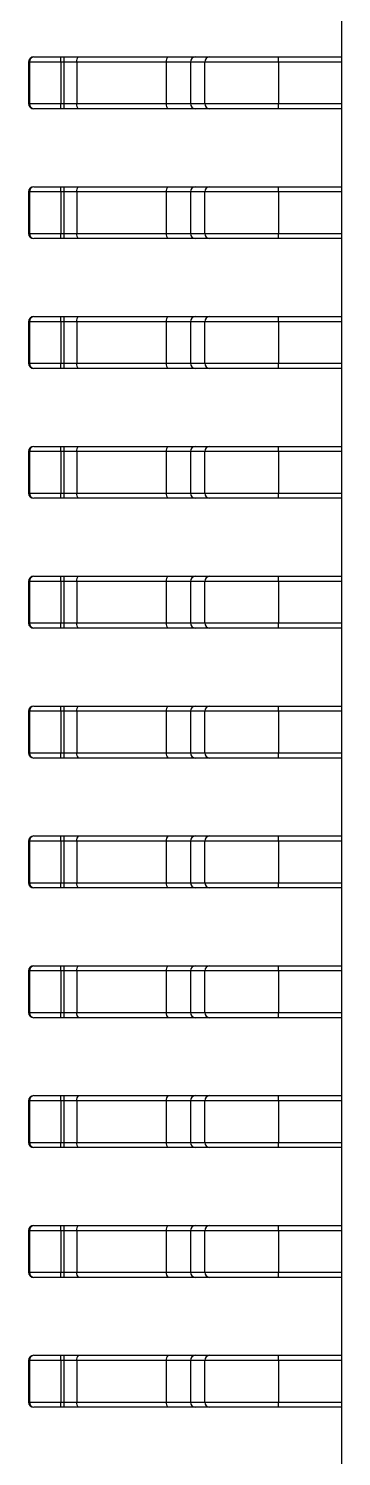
# Model space of a CAD drawing. Header units: millimetres. Extents: x -2889 to 8174, y 2447 to 8478.
# Drawn here: x 2748.648 to 2748.768, y 3452.949 to 3453.499 of the extents above; entities that cross this region are included whole.
import ezdxf

# ---------------------------------------------------------------- set-up
doc = ezdxf.new("R2010")
doc.units = ezdxf.units.MM

msp = doc.modelspace()

# ---------------------------------------------------------------- linework, layer by layer
at = {"color": 7, "linetype": 'Continuous', "lineweight": 25}
for p, q in [((2748.767911607211, 3453.723123414157), (2748.767911607211, 3452.433123414157)), ((2748.64754995031, 3453.486123414157), (2748.64754995031, 3453.470123414157)), ((2748.659994080793, 3453.486123414157), (2748.647943161005, 3453.486123414157)), ((2748.647943161005, 3453.486123414157), (2748.647943161005, 3453.470123414157)), ((2748.64954995031, 3453.488123414157), (2748.659994080793, 3453.488123414157)), ((2748.659994080793, 3453.486123414157), (2748.659994080793, 3453.488123414157)), ((2748.659994080793, 3453.488123414157), (2748.661207195538, 3453.488123414157)), ((2748.659994080793, 3453.486123414157), (2748.659994080793, 3453.470123414157)), ((2748.661207195538, 3453.486123414157), (2748.659994080793, 3453.486123414157)), ((2748.661207195538, 3453.486123414157), (2748.661207195538, 3453.488123414157)), ((2748.661207195538, 3453.488123414157), (2748.666719923116, 3453.488123414157)), ((2748.666071366931, 3453.486123414157), (2748.661207195538, 3453.486123414157)), ((2748.661207195538, 3453.470123414157), (2748.661207195538, 3453.486123414157)), ((2748.700577593026, 3453.486123414157), (2748.666071366931, 3453.486123414157)), ((2748.666071366931, 3453.486123414157), (2748.666071366931, 3453.470123414157)), ((2748.666719923116, 3453.488123414157), (2748.701226149211, 3453.488123414157)), ((2748.700577593026, 3453.470123414157), (2748.700577593026, 3453.486123414157)), ((2748.709886543551, 3453.486123414157), (2748.700577593026, 3453.486123414157)), ((2748.701226149211, 3453.488123414157), (2748.71177629314, 3453.488123414157)), ((2748.709886543551, 3453.486123414157), (2748.709886543551, 3453.470123414157)), ((2748.715385441962, 3453.486123414157), (2748.709886543551, 3453.486123414157)), ((2748.71177629314, 3453.488123414157), (2748.717275191551, 3453.488123414157)), ((2748.743731685799, 3453.486123414157), (2748.715385441962, 3453.486123414157)), ((2748.715385441962, 3453.470123414157), (2748.715385441962, 3453.486123414157)), ((2748.717275191551, 3453.488123414157), (2748.743731685799, 3453.488123414157)), ((2748.743731685799, 3453.486123414157), (2748.743731685799, 3453.488123414157)), ((2748.743731685799, 3453.488123414157), (2748.767911607211, 3453.488123414157)), ((2748.767911607211, 3453.486123414157), (2748.743731685799, 3453.486123414157)), ((2748.743731685799, 3453.486123414157), (2748.743731685799, 3453.470123414157)), ((2748.647943161005, 3453.470123414157), (2748.659994080793, 3453.470123414157)), ((2748.659994080793, 3453.468123414157), (2748.659994080793, 3453.470123414157)), ((2748.659994080793, 3453.470123414157), (2748.661207195538, 3453.470123414157)), ((2748.661207195538, 3453.470123414157), (2748.666071366931, 3453.470123414157)), ((2748.661207195538, 3453.468123414157), (2748.661207195538, 3453.470123414157)), ((2748.666071366931, 3453.470123414157), (2748.700577593026, 3453.470123414157)), ((2748.700577593026, 3453.470123414157), (2748.709886543551, 3453.470123414157)), ((2748.709886543551, 3453.470123414157), (2748.715385441962, 3453.470123414157)), ((2748.715385441962, 3453.470123414157), (2748.743731685799, 3453.470123414157)), ((2748.743731685799, 3453.468123414157), (2748.743731685799, 3453.470123414157)), ((2748.743731685799, 3453.470123414157), (2748.767911607211, 3453.470123414157)), ((2748.659994080793, 3453.468123414157), (2748.64954995031, 3453.468123414157)), ((2748.661207195538, 3453.468123414157), (2748.659994080793, 3453.468123414157)), ((2748.666719923116, 3453.468123414157), (2748.661207195538, 3453.468123414157)), ((2748.701226149211, 3453.468123414157), (2748.666719923116, 3453.468123414157)), ((2748.71177629314, 3453.468123414157), (2748.701226149211, 3453.468123414157)), ((2748.717275191551, 3453.468123414157), (2748.71177629314, 3453.468123414157)), ((2748.743731685799, 3453.468123414157), (2748.717275191551, 3453.468123414157)), ((2748.767911607211, 3453.468123414157), (2748.743731685799, 3453.468123414157)), ((2748.64754995031, 3453.436123414157), (2748.64754995031, 3453.420123414157)), ((2748.659994080793, 3453.436123414157), (2748.647943161005, 3453.436123414157)), ((2748.647943161005, 3453.436123414157), (2748.647943161005, 3453.420123414157)), ((2748.64954995031, 3453.438123414157), (2748.659994080793, 3453.438123414157)), ((2748.659994080793, 3453.436123414157), (2748.659994080793, 3453.438123414157)), ((2748.659994080793, 3453.438123414157), (2748.661207195538, 3453.438123414157)), ((2748.661207195538, 3453.436123414157), (2748.659994080793, 3453.436123414157)), ((2748.659994080793, 3453.436123414157), (2748.659994080793, 3453.420123414157)), ((2748.661207195538, 3453.436123414157), (2748.661207195538, 3453.438123414157)), ((2748.661207195538, 3453.438123414157), (2748.666719923116, 3453.438123414157)), ((2748.666071366931, 3453.436123414157), (2748.661207195538, 3453.436123414157)), ((2748.661207195538, 3453.420123414157), (2748.661207195538, 3453.436123414157)), ((2748.666071366931, 3453.436123414157), (2748.666071366931, 3453.420123414157)), ((2748.700577593026, 3453.436123414157), (2748.666071366931, 3453.436123414157)), ((2748.666719923116, 3453.438123414157), (2748.701226149211, 3453.438123414157)), ((2748.709886543551, 3453.436123414157), (2748.700577593026, 3453.436123414157)), ((2748.700577593026, 3453.420123414157), (2748.700577593026, 3453.436123414157)), ((2748.701226149211, 3453.438123414157), (2748.71177629314, 3453.438123414157)), ((2748.709886543551, 3453.436123414157), (2748.709886543551, 3453.420123414157)), ((2748.715385441962, 3453.436123414157), (2748.709886543551, 3453.436123414157)), ((2748.71177629314, 3453.438123414157), (2748.717275191551, 3453.438123414157)), ((2748.743731685799, 3453.436123414157), (2748.715385441962, 3453.436123414157)), ((2748.715385441962, 3453.420123414157), (2748.715385441962, 3453.436123414157)), ((2748.717275191551, 3453.438123414157), (2748.743731685799, 3453.438123414157)), ((2748.743731685799, 3453.436123414157), (2748.743731685799, 3453.438123414157)), ((2748.743731685799, 3453.438123414157), (2748.767911607211, 3453.438123414157)), ((2748.743731685799, 3453.436123414157), (2748.743731685799, 3453.420123414157)), ((2748.767911607211, 3453.436123414157), (2748.743731685799, 3453.436123414157)), ((2748.647943161005, 3453.420123414157), (2748.659994080793, 3453.420123414157)), ((2748.659994080793, 3453.418123414157), (2748.659994080793, 3453.420123414157)), ((2748.659994080793, 3453.420123414157), (2748.661207195538, 3453.420123414157)), ((2748.661207195538, 3453.418123414157), (2748.661207195538, 3453.420123414157)), ((2748.661207195538, 3453.420123414157), (2748.666071366931, 3453.420123414157)), ((2748.666071366931, 3453.420123414157), (2748.700577593026, 3453.420123414157)), ((2748.700577593026, 3453.420123414157), (2748.709886543551, 3453.420123414157)), ((2748.709886543551, 3453.420123414157), (2748.715385441962, 3453.420123414157)), ((2748.715385441962, 3453.420123414157), (2748.743731685799, 3453.420123414157)), ((2748.743731685799, 3453.418123414157), (2748.743731685799, 3453.420123414157)), ((2748.743731685799, 3453.420123414157), (2748.767911607211, 3453.420123414157)), ((2748.659994080793, 3453.418123414157), (2748.64954995031, 3453.418123414157)), ((2748.661207195538, 3453.418123414157), (2748.659994080793, 3453.418123414157)), ((2748.666719923116, 3453.418123414157), (2748.661207195538, 3453.418123414157)), ((2748.701226149211, 3453.418123414157), (2748.666719923116, 3453.418123414157)), ((2748.71177629314, 3453.418123414157), (2748.701226149211, 3453.418123414157)), ((2748.717275191551, 3453.418123414157), (2748.71177629314, 3453.418123414157)), ((2748.743731685799, 3453.418123414157), (2748.717275191551, 3453.418123414157)), ((2748.767911607211, 3453.418123414157), (2748.743731685799, 3453.418123414157)), ((2748.64754995031, 3453.386123414157), (2748.64754995031, 3453.370123414157)), ((2748.647943161005, 3453.386123414157), (2748.647943161005, 3453.370123414157)), ((2748.659994080793, 3453.386123414157), (2748.647943161005, 3453.386123414157)), ((2748.64954995031, 3453.388123414157), (2748.659994080793, 3453.388123414157)), ((2748.659994080793, 3453.386123414157), (2748.659994080793, 3453.388123414157)), ((2748.659994080793, 3453.388123414157), (2748.661207195538, 3453.388123414157)), ((2748.659994080793, 3453.386123414157), (2748.659994080793, 3453.370123414157)), ((2748.661207195538, 3453.386123414157), (2748.659994080793, 3453.386123414157)), ((2748.661207195538, 3453.386123414157), (2748.661207195538, 3453.388123414157)), ((2748.661207195538, 3453.388123414157), (2748.666719923116, 3453.388123414157)), ((2748.661207195538, 3453.370123414157), (2748.661207195538, 3453.386123414157)), ((2748.666071366931, 3453.386123414157), (2748.661207195538, 3453.386123414157)), ((2748.700577593026, 3453.386123414157), (2748.666071366931, 3453.386123414157)), ((2748.666071366931, 3453.386123414157), (2748.666071366931, 3453.370123414157)), ((2748.666719923116, 3453.388123414157), (2748.701226149211, 3453.388123414157)), ((2748.700577593026, 3453.370123414157), (2748.700577593026, 3453.386123414157)), ((2748.709886543551, 3453.386123414157), (2748.700577593026, 3453.386123414157)), ((2748.701226149211, 3453.388123414157), (2748.71177629314, 3453.388123414157)), ((2748.715385441962, 3453.386123414157), (2748.709886543551, 3453.386123414157)), ((2748.709886543551, 3453.386123414157), (2748.709886543551, 3453.370123414157)), ((2748.71177629314, 3453.388123414157), (2748.717275191551, 3453.388123414157)), ((2748.743731685799, 3453.386123414157), (2748.715385441962, 3453.386123414157)), ((2748.715385441962, 3453.370123414157), (2748.715385441962, 3453.386123414157)), ((2748.717275191551, 3453.388123414157), (2748.743731685799, 3453.388123414157)), ((2748.743731685799, 3453.386123414157), (2748.743731685799, 3453.388123414157)), ((2748.743731685799, 3453.388123414157), (2748.767911607211, 3453.388123414157)), ((2748.743731685799, 3453.386123414157), (2748.743731685799, 3453.370123414157)), ((2748.767911607211, 3453.386123414157), (2748.743731685799, 3453.386123414157)), ((2748.647943161005, 3453.370123414157), (2748.659994080793, 3453.370123414157)), ((2748.659994080793, 3453.368123414157), (2748.659994080793, 3453.370123414157)), ((2748.659994080793, 3453.370123414157), (2748.661207195538, 3453.370123414157)), ((2748.661207195538, 3453.370123414157), (2748.666071366931, 3453.370123414157)), ((2748.661207195538, 3453.368123414157), (2748.661207195538, 3453.370123414157)), ((2748.666071366931, 3453.370123414157), (2748.700577593026, 3453.370123414157)), ((2748.700577593026, 3453.370123414157), (2748.709886543551, 3453.370123414157)), ((2748.709886543551, 3453.370123414157), (2748.715385441962, 3453.370123414157)), ((2748.715385441962, 3453.370123414157), (2748.743731685799, 3453.370123414157)), ((2748.743731685799, 3453.370123414157), (2748.767911607211, 3453.370123414157)), ((2748.743731685799, 3453.368123414157), (2748.743731685799, 3453.370123414157)), ((2748.659994080793, 3453.368123414157), (2748.64954995031, 3453.368123414157)), ((2748.661207195538, 3453.368123414157), (2748.659994080793, 3453.368123414157)), ((2748.666719923116, 3453.368123414157), (2748.661207195538, 3453.368123414157)), ((2748.701226149211, 3453.368123414157), (2748.666719923116, 3453.368123414157)), ((2748.71177629314, 3453.368123414157), (2748.701226149211, 3453.368123414157)), ((2748.717275191551, 3453.368123414157), (2748.71177629314, 3453.368123414157)), ((2748.743731685799, 3453.368123414157), (2748.717275191551, 3453.368123414157)), ((2748.767911607211, 3453.368123414157), (2748.743731685799, 3453.368123414157)), ((2748.64954995031, 3453.338123414157), (2748.659994080793, 3453.338123414157)), ((2748.659994080793, 3453.336123414157), (2748.659994080793, 3453.338123414157)), ((2748.659994080793, 3453.338123414157), (2748.661207195538, 3453.338123414157)), ((2748.661207195538, 3453.336123414157), (2748.661207195538, 3453.338123414157)), ((2748.661207195538, 3453.338123414157), (2748.666719923116, 3453.338123414157)), ((2748.666719923116, 3453.338123414157), (2748.701226149211, 3453.338123414157)), ((2748.701226149211, 3453.338123414157), (2748.71177629314, 3453.338123414157)), ((2748.71177629314, 3453.338123414157), (2748.717275191551, 3453.338123414157)), ((2748.717275191551, 3453.338123414157), (2748.743731685799, 3453.338123414157)), ((2748.743731685799, 3453.336123414157), (2748.743731685799, 3453.338123414157)), ((2748.743731685799, 3453.338123414157), (2748.767911607211, 3453.338123414157)), ((2748.64754995031, 3453.336123414157), (2748.64754995031, 3453.320123414157)), ((2748.659994080793, 3453.336123414157), (2748.647943161005, 3453.336123414157)), ((2748.647943161005, 3453.336123414157), (2748.647943161005, 3453.320123414157)), ((2748.661207195538, 3453.336123414157), (2748.659994080793, 3453.336123414157)), ((2748.659994080793, 3453.336123414157), (2748.659994080793, 3453.320123414157)), ((2748.661207195538, 3453.320123414157), (2748.661207195538, 3453.336123414157)), ((2748.666071366931, 3453.336123414157), (2748.661207195538, 3453.336123414157)), ((2748.666071366931, 3453.336123414157), (2748.666071366931, 3453.320123414157)), ((2748.700577593026, 3453.336123414157), (2748.666071366931, 3453.336123414157)), ((2748.700577593026, 3453.320123414157), (2748.700577593026, 3453.336123414157)), ((2748.709886543551, 3453.336123414157), (2748.700577593026, 3453.336123414157)), ((2748.715385441962, 3453.336123414157), (2748.709886543551, 3453.336123414157)), ((2748.709886543551, 3453.336123414157), (2748.709886543551, 3453.320123414157)), ((2748.715385441962, 3453.320123414157), (2748.715385441962, 3453.336123414157)), ((2748.743731685799, 3453.336123414157), (2748.715385441962, 3453.336123414157)), ((2748.743731685799, 3453.336123414157), (2748.743731685799, 3453.320123414157)), ((2748.767911607211, 3453.336123414157), (2748.743731685799, 3453.336123414157)), ((2748.647943161005, 3453.320123414157), (2748.659994080793, 3453.320123414157)), ((2748.659994080793, 3453.318123414157), (2748.659994080793, 3453.320123414157)), ((2748.659994080793, 3453.320123414157), (2748.661207195538, 3453.320123414157)), ((2748.661207195538, 3453.318123414157), (2748.661207195538, 3453.320123414157)), ((2748.661207195538, 3453.320123414157), (2748.666071366931, 3453.320123414157)), ((2748.666071366931, 3453.320123414157), (2748.700577593026, 3453.320123414157)), ((2748.700577593026, 3453.320123414157), (2748.709886543551, 3453.320123414157)), ((2748.709886543551, 3453.320123414157), (2748.715385441962, 3453.320123414157)), ((2748.715385441962, 3453.320123414157), (2748.743731685799, 3453.320123414157)), ((2748.743731685799, 3453.320123414157), (2748.767911607211, 3453.320123414157)), ((2748.743731685799, 3453.318123414157), (2748.743731685799, 3453.320123414157)), ((2748.659994080793, 3453.318123414157), (2748.64954995031, 3453.318123414157)), ((2748.661207195538, 3453.318123414157), (2748.659994080793, 3453.318123414157)), ((2748.666719923116, 3453.318123414157), (2748.661207195538, 3453.318123414157)), ((2748.701226149211, 3453.318123414157), (2748.666719923116, 3453.318123414157)), ((2748.71177629314, 3453.318123414157), (2748.701226149211, 3453.318123414157)), ((2748.717275191551, 3453.318123414157), (2748.71177629314, 3453.318123414157)), ((2748.743731685799, 3453.318123414157), (2748.717275191551, 3453.318123414157)), ((2748.767911607211, 3453.318123414157), (2748.743731685799, 3453.318123414157)), ((2748.64954995031, 3453.288123414157), (2748.659994080793, 3453.288123414157)), ((2748.659994080793, 3453.286123414157), (2748.659994080793, 3453.288123414157)), ((2748.659994080793, 3453.288123414157), (2748.661207195538, 3453.288123414157)), ((2748.661207195538, 3453.286123414157), (2748.661207195538, 3453.288123414157)), ((2748.661207195538, 3453.288123414157), (2748.666719923116, 3453.288123414157)), ((2748.666719923116, 3453.288123414157), (2748.701226149211, 3453.288123414157)), ((2748.701226149211, 3453.288123414157), (2748.71177629314, 3453.288123414157)), ((2748.71177629314, 3453.288123414157), (2748.717275191551, 3453.288123414157)), ((2748.717275191551, 3453.288123414157), (2748.743731685799, 3453.288123414157)), ((2748.743731685799, 3453.286123414157), (2748.743731685799, 3453.288123414157)), ((2748.743731685799, 3453.288123414157), (2748.767911607211, 3453.288123414157)), ((2748.64754995031, 3453.286123414157), (2748.64754995031, 3453.270123414157)), ((2748.647943161005, 3453.286123414157), (2748.647943161005, 3453.270123414157)), ((2748.659994080793, 3453.286123414157), (2748.647943161005, 3453.286123414157)), ((2748.659994080793, 3453.286123414157), (2748.659994080793, 3453.270123414157)), ((2748.661207195538, 3453.286123414157), (2748.659994080793, 3453.286123414157)), ((2748.666071366931, 3453.286123414157), (2748.661207195538, 3453.286123414157)), ((2748.661207195538, 3453.270123414157), (2748.661207195538, 3453.286123414157)), ((2748.700577593026, 3453.286123414157), (2748.666071366931, 3453.286123414157)), ((2748.666071366931, 3453.286123414157), (2748.666071366931, 3453.270123414157)), ((2748.709886543551, 3453.286123414157), (2748.700577593026, 3453.286123414157)), ((2748.700577593026, 3453.270123414157), (2748.700577593026, 3453.286123414157)), ((2748.715385441962, 3453.286123414157), (2748.709886543551, 3453.286123414157)), ((2748.709886543551, 3453.286123414157), (2748.709886543551, 3453.270123414157)), ((2748.715385441962, 3453.270123414157), (2748.715385441962, 3453.286123414157)), ((2748.743731685799, 3453.286123414157), (2748.715385441962, 3453.286123414157)), ((2748.743731685799, 3453.286123414157), (2748.743731685799, 3453.270123414157)), ((2748.767911607211, 3453.286123414157), (2748.743731685799, 3453.286123414157)), ((2748.647943161005, 3453.270123414157), (2748.659994080793, 3453.270123414157)), ((2748.659994080793, 3453.268123414157), (2748.64954995031, 3453.268123414157)), ((2748.659994080793, 3453.268123414157), (2748.659994080793, 3453.270123414157)), ((2748.659994080793, 3453.270123414157), (2748.661207195538, 3453.270123414157)), ((2748.661207195538, 3453.268123414157), (2748.659994080793, 3453.268123414157)), ((2748.661207195538, 3453.270123414157), (2748.666071366931, 3453.270123414157)), ((2748.661207195538, 3453.268123414157), (2748.661207195538, 3453.270123414157)), ((2748.666719923116, 3453.268123414157), (2748.661207195538, 3453.268123414157)), ((2748.666071366931, 3453.270123414157), (2748.700577593026, 3453.270123414157)), ((2748.701226149211, 3453.268123414157), (2748.666719923116, 3453.268123414157)), ((2748.700577593026, 3453.270123414157), (2748.709886543551, 3453.270123414157)), ((2748.71177629314, 3453.268123414157), (2748.701226149211, 3453.268123414157)), ((2748.709886543551, 3453.270123414157), (2748.715385441962, 3453.270123414157)), ((2748.717275191551, 3453.268123414157), (2748.71177629314, 3453.268123414157)), ((2748.715385441962, 3453.270123414157), (2748.743731685799, 3453.270123414157)), ((2748.743731685799, 3453.268123414157), (2748.717275191551, 3453.268123414157)), ((2748.743731685799, 3453.268123414157), (2748.743731685799, 3453.270123414157)), ((2748.743731685799, 3453.270123414157), (2748.767911607211, 3453.270123414157)), ((2748.767911607211, 3453.268123414157), (2748.743731685799, 3453.268123414157)), ((2748.64954995031, 3453.238123414157), (2748.659994080793, 3453.238123414157)), ((2748.659994080793, 3453.236123414157), (2748.659994080793, 3453.238123414157)), ((2748.659994080793, 3453.238123414157), (2748.661207195538, 3453.238123414157)), ((2748.661207195538, 3453.236123414157), (2748.661207195538, 3453.238123414157)), ((2748.661207195538, 3453.238123414157), (2748.666719923116, 3453.238123414157)), ((2748.666719923116, 3453.238123414157), (2748.701226149211, 3453.238123414157)), ((2748.701226149211, 3453.238123414157), (2748.71177629314, 3453.238123414157)), ((2748.71177629314, 3453.238123414157), (2748.717275191551, 3453.238123414157)), ((2748.717275191551, 3453.238123414157), (2748.743731685799, 3453.238123414157)), ((2748.743731685799, 3453.236123414157), (2748.743731685799, 3453.238123414157)), ((2748.743731685799, 3453.238123414157), (2748.767911607211, 3453.238123414157)), ((2748.64754995031, 3453.236123414157), (2748.64754995031, 3453.220123414157)), ((2748.659994080793, 3453.236123414157), (2748.647943161005, 3453.236123414157)), ((2748.647943161005, 3453.236123414157), (2748.647943161005, 3453.220123414157)), ((2748.659994080793, 3453.236123414157), (2748.659994080793, 3453.220123414157)), ((2748.661207195538, 3453.236123414157), (2748.659994080793, 3453.236123414157)), ((2748.661207195538, 3453.220123414157), (2748.661207195538, 3453.236123414157)), ((2748.666071366931, 3453.236123414157), (2748.661207195538, 3453.236123414157)), ((2748.666071366931, 3453.236123414157), (2748.666071366931, 3453.220123414157)), ((2748.700577593026, 3453.236123414157), (2748.666071366931, 3453.236123414157)), ((2748.709886543551, 3453.236123414157), (2748.700577593026, 3453.236123414157)), ((2748.700577593026, 3453.220123414157), (2748.700577593026, 3453.236123414157)), ((2748.715385441962, 3453.236123414157), (2748.709886543551, 3453.236123414157)), ((2748.709886543551, 3453.236123414157), (2748.709886543551, 3453.220123414157)), ((2748.715385441962, 3453.220123414157), (2748.715385441962, 3453.236123414157)), ((2748.743731685799, 3453.236123414157), (2748.715385441962, 3453.236123414157)), ((2748.743731685799, 3453.236123414157), (2748.743731685799, 3453.220123414157)), ((2748.767911607211, 3453.236123414157), (2748.743731685799, 3453.236123414157)), ((2748.647943161005, 3453.220123414157), (2748.659994080793, 3453.220123414157)), ((2748.659994080793, 3453.218123414157), (2748.64954995031, 3453.218123414157)), ((2748.659994080793, 3453.218123414157), (2748.659994080793, 3453.220123414157)), ((2748.659994080793, 3453.220123414157), (2748.661207195538, 3453.220123414157)), ((2748.661207195538, 3453.218123414157), (2748.659994080793, 3453.218123414157)), ((2748.661207195538, 3453.220123414157), (2748.666071366931, 3453.220123414157)), ((2748.661207195538, 3453.218123414157), (2748.661207195538, 3453.220123414157)), ((2748.666719923116, 3453.218123414157), (2748.661207195538, 3453.218123414157)), ((2748.666071366931, 3453.220123414157), (2748.700577593026, 3453.220123414157)), ((2748.701226149211, 3453.218123414157), (2748.666719923116, 3453.218123414157)), ((2748.700577593026, 3453.220123414157), (2748.709886543551, 3453.220123414157)), ((2748.71177629314, 3453.218123414157), (2748.701226149211, 3453.218123414157)), ((2748.709886543551, 3453.220123414157), (2748.715385441962, 3453.220123414157)), ((2748.717275191551, 3453.218123414157), (2748.71177629314, 3453.218123414157)), ((2748.715385441962, 3453.220123414157), (2748.743731685799, 3453.220123414157)), ((2748.743731685799, 3453.218123414157), (2748.717275191551, 3453.218123414157)), ((2748.743731685799, 3453.218123414157), (2748.743731685799, 3453.220123414157)), ((2748.743731685799, 3453.220123414157), (2748.767911607211, 3453.220123414157)), ((2748.767911607211, 3453.218123414157), (2748.743731685799, 3453.218123414157)), ((2748.64954995031, 3453.188123414157), (2748.659994080793, 3453.188123414157)), ((2748.659994080793, 3453.186123414157), (2748.659994080793, 3453.188123414157)), ((2748.659994080793, 3453.188123414157), (2748.661207195538, 3453.188123414157)), ((2748.661207195538, 3453.186123414157), (2748.661207195538, 3453.188123414157)), ((2748.661207195538, 3453.188123414157), (2748.666719923116, 3453.188123414157)), ((2748.666719923116, 3453.188123414157), (2748.701226149211, 3453.188123414157)), ((2748.701226149211, 3453.188123414157), (2748.71177629314, 3453.188123414157)), ((2748.71177629314, 3453.188123414157), (2748.717275191551, 3453.188123414157)), ((2748.717275191551, 3453.188123414157), (2748.743731685799, 3453.188123414157)), ((2748.743731685799, 3453.186123414157), (2748.743731685799, 3453.188123414157)), ((2748.743731685799, 3453.188123414157), (2748.767911607211, 3453.188123414157)), ((2748.64754995031, 3453.186123414157), (2748.64754995031, 3453.170123414157)), ((2748.659994080793, 3453.186123414157), (2748.647943161005, 3453.186123414157)), ((2748.647943161005, 3453.186123414157), (2748.647943161005, 3453.170123414157)), ((2748.659994080793, 3453.186123414157), (2748.659994080793, 3453.170123414157)), ((2748.661207195538, 3453.186123414157), (2748.659994080793, 3453.186123414157)), ((2748.661207195538, 3453.170123414157), (2748.661207195538, 3453.186123414157)), ((2748.666071366931, 3453.186123414157), (2748.661207195538, 3453.186123414157)), ((2748.700577593026, 3453.186123414157), (2748.666071366931, 3453.186123414157)), ((2748.666071366931, 3453.186123414157), (2748.666071366931, 3453.170123414157)), ((2748.700577593026, 3453.170123414157), (2748.700577593026, 3453.186123414157)), ((2748.709886543551, 3453.186123414157), (2748.700577593026, 3453.186123414157)), ((2748.715385441962, 3453.186123414157), (2748.709886543551, 3453.186123414157)), ((2748.709886543551, 3453.186123414157), (2748.709886543551, 3453.170123414157)), ((2748.715385441962, 3453.170123414157), (2748.715385441962, 3453.186123414157)), ((2748.743731685799, 3453.186123414157), (2748.715385441962, 3453.186123414157)), ((2748.743731685799, 3453.186123414157), (2748.743731685799, 3453.170123414157)), ((2748.767911607211, 3453.186123414157), (2748.743731685799, 3453.186123414157)), ((2748.647943161005, 3453.170123414157), (2748.659994080793, 3453.170123414157)), ((2748.659994080793, 3453.168123414157), (2748.64954995031, 3453.168123414157)), ((2748.659994080793, 3453.168123414157), (2748.659994080793, 3453.170123414157)), ((2748.659994080793, 3453.170123414157), (2748.661207195538, 3453.170123414157)), ((2748.661207195538, 3453.168123414157), (2748.659994080793, 3453.168123414157)), ((2748.661207195538, 3453.168123414157), (2748.661207195538, 3453.170123414157)), ((2748.661207195538, 3453.170123414157), (2748.666071366931, 3453.170123414157)), ((2748.666719923116, 3453.168123414157), (2748.661207195538, 3453.168123414157)), ((2748.666071366931, 3453.170123414157), (2748.700577593026, 3453.170123414157)), ((2748.701226149211, 3453.168123414157), (2748.666719923116, 3453.168123414157)), ((2748.700577593026, 3453.170123414157), (2748.709886543551, 3453.170123414157)), ((2748.71177629314, 3453.168123414157), (2748.701226149211, 3453.168123414157)), ((2748.709886543551, 3453.170123414157), (2748.715385441962, 3453.170123414157)), ((2748.717275191551, 3453.168123414157), (2748.71177629314, 3453.168123414157)), ((2748.715385441962, 3453.170123414157), (2748.743731685799, 3453.170123414157)), ((2748.743731685799, 3453.168123414157), (2748.717275191551, 3453.168123414157)), ((2748.743731685799, 3453.170123414157), (2748.767911607211, 3453.170123414157)), ((2748.743731685799, 3453.168123414157), (2748.743731685799, 3453.170123414157)), ((2748.767911607211, 3453.168123414157), (2748.743731685799, 3453.168123414157)), ((2748.64754995031, 3453.136123414157), (2748.64754995031, 3453.120123414157)), ((2748.647943161005, 3453.136123414157), (2748.647943161005, 3453.120123414157)), ((2748.659994080793, 3453.136123414157), (2748.647943161005, 3453.136123414157)), ((2748.64954995031, 3453.138123414157), (2748.659994080793, 3453.138123414157)), ((2748.659994080793, 3453.136123414157), (2748.659994080793, 3453.138123414157)), ((2748.659994080793, 3453.138123414157), (2748.661207195538, 3453.138123414157)), ((2748.659994080793, 3453.136123414157), (2748.659994080793, 3453.120123414157)), ((2748.661207195538, 3453.136123414157), (2748.659994080793, 3453.136123414157)), ((2748.661207195538, 3453.136123414157), (2748.661207195538, 3453.138123414157)), ((2748.661207195538, 3453.138123414157), (2748.666719923116, 3453.138123414157)), ((2748.661207195538, 3453.120123414157), (2748.661207195538, 3453.136123414157)), ((2748.666071366931, 3453.136123414157), (2748.661207195538, 3453.136123414157)), ((2748.666071366931, 3453.136123414157), (2748.666071366931, 3453.120123414157)), ((2748.700577593026, 3453.136123414157), (2748.666071366931, 3453.136123414157)), ((2748.666719923116, 3453.138123414157), (2748.701226149211, 3453.138123414157)), ((2748.709886543551, 3453.136123414157), (2748.700577593026, 3453.136123414157)), ((2748.700577593026, 3453.120123414157), (2748.700577593026, 3453.136123414157)), ((2748.701226149211, 3453.138123414157), (2748.71177629314, 3453.138123414157)), ((2748.709886543551, 3453.136123414157), (2748.709886543551, 3453.120123414157)), ((2748.715385441962, 3453.136123414157), (2748.709886543551, 3453.136123414157)), ((2748.71177629314, 3453.138123414157), (2748.717275191551, 3453.138123414157)), ((2748.743731685799, 3453.136123414157), (2748.715385441962, 3453.136123414157)), ((2748.715385441962, 3453.120123414157), (2748.715385441962, 3453.136123414157)), ((2748.717275191551, 3453.138123414157), (2748.743731685799, 3453.138123414157)), ((2748.743731685799, 3453.136123414157), (2748.743731685799, 3453.138123414157)), ((2748.743731685799, 3453.138123414157), (2748.767911607211, 3453.138123414157)), ((2748.767911607211, 3453.136123414157), (2748.743731685799, 3453.136123414157)), ((2748.743731685799, 3453.136123414157), (2748.743731685799, 3453.120123414157)), ((2748.647943161005, 3453.120123414157), (2748.659994080793, 3453.120123414157)), ((2748.659994080793, 3453.118123414157), (2748.64954995031, 3453.118123414157)), ((2748.659994080793, 3453.118123414157), (2748.659994080793, 3453.120123414157)), ((2748.659994080793, 3453.120123414157), (2748.661207195538, 3453.120123414157)), ((2748.661207195538, 3453.118123414157), (2748.659994080793, 3453.118123414157)), ((2748.661207195538, 3453.120123414157), (2748.666071366931, 3453.120123414157)), ((2748.661207195538, 3453.118123414157), (2748.661207195538, 3453.120123414157)), ((2748.666719923116, 3453.118123414157), (2748.661207195538, 3453.118123414157)), ((2748.666071366931, 3453.120123414157), (2748.700577593026, 3453.120123414157)), ((2748.701226149211, 3453.118123414157), (2748.666719923116, 3453.118123414157)), ((2748.700577593026, 3453.120123414157), (2748.709886543551, 3453.120123414157)), ((2748.71177629314, 3453.118123414157), (2748.701226149211, 3453.118123414157)), ((2748.709886543551, 3453.120123414157), (2748.715385441962, 3453.120123414157)), ((2748.717275191551, 3453.118123414157), (2748.71177629314, 3453.118123414157)), ((2748.715385441962, 3453.120123414157), (2748.743731685799, 3453.120123414157)), ((2748.743731685799, 3453.118123414157), (2748.717275191551, 3453.118123414157)), ((2748.743731685799, 3453.118123414157), (2748.743731685799, 3453.120123414157)), ((2748.743731685799, 3453.120123414157), (2748.767911607211, 3453.120123414157)), ((2748.767911607211, 3453.118123414157), (2748.743731685799, 3453.118123414157)), ((2748.64754995031, 3453.086123414157), (2748.64754995031, 3453.070123414157)), ((2748.647943161005, 3453.086123414157), (2748.647943161005, 3453.070123414157)), ((2748.659994080793, 3453.086123414157), (2748.647943161005, 3453.086123414157)), ((2748.64954995031, 3453.088123414157), (2748.659994080793, 3453.088123414157)), ((2748.659994080793, 3453.086123414157), (2748.659994080793, 3453.088123414157)), ((2748.659994080793, 3453.088123414157), (2748.661207195538, 3453.088123414157)), ((2748.659994080793, 3453.086123414157), (2748.659994080793, 3453.070123414157)), ((2748.661207195538, 3453.086123414157), (2748.659994080793, 3453.086123414157)), ((2748.661207195538, 3453.086123414157), (2748.661207195538, 3453.088123414157)), ((2748.661207195538, 3453.088123414157), (2748.666719923116, 3453.088123414157)), ((2748.661207195538, 3453.070123414157), (2748.661207195538, 3453.086123414157)), ((2748.666071366931, 3453.086123414157), (2748.661207195538, 3453.086123414157)), ((2748.666071366931, 3453.086123414157), (2748.666071366931, 3453.070123414157)), ((2748.700577593026, 3453.086123414157), (2748.666071366931, 3453.086123414157)), ((2748.666719923116, 3453.088123414157), (2748.701226149211, 3453.088123414157)), ((2748.709886543551, 3453.086123414157), (2748.700577593026, 3453.086123414157)), ((2748.700577593026, 3453.070123414157), (2748.700577593026, 3453.086123414157)), ((2748.701226149211, 3453.088123414157), (2748.71177629314, 3453.088123414157)), ((2748.709886543551, 3453.086123414157), (2748.709886543551, 3453.070123414157)), ((2748.715385441962, 3453.086123414157), (2748.709886543551, 3453.086123414157)), ((2748.71177629314, 3453.088123414157), (2748.717275191551, 3453.088123414157)), ((2748.743731685799, 3453.086123414157), (2748.715385441962, 3453.086123414157)), ((2748.715385441962, 3453.070123414157), (2748.715385441962, 3453.086123414157)), ((2748.717275191551, 3453.088123414157), (2748.743731685799, 3453.088123414157)), ((2748.743731685799, 3453.086123414157), (2748.743731685799, 3453.088123414157)), ((2748.743731685799, 3453.088123414157), (2748.767911607211, 3453.088123414157)), ((2748.767911607211, 3453.086123414157), (2748.743731685799, 3453.086123414157)), ((2748.743731685799, 3453.086123414157), (2748.743731685799, 3453.070123414157)), ((2748.647943161005, 3453.070123414157), (2748.659994080793, 3453.070123414157)), ((2748.659994080793, 3453.068123414157), (2748.64954995031, 3453.068123414157)), ((2748.659994080793, 3453.070123414157), (2748.661207195538, 3453.070123414157)), ((2748.659994080793, 3453.068123414157), (2748.659994080793, 3453.070123414157)), ((2748.661207195538, 3453.068123414157), (2748.659994080793, 3453.068123414157)), ((2748.661207195538, 3453.070123414157), (2748.666071366931, 3453.070123414157)), ((2748.661207195538, 3453.068123414157), (2748.661207195538, 3453.070123414157)), ((2748.666719923116, 3453.068123414157), (2748.661207195538, 3453.068123414157)), ((2748.666071366931, 3453.070123414157), (2748.700577593026, 3453.070123414157)), ((2748.701226149211, 3453.068123414157), (2748.666719923116, 3453.068123414157)), ((2748.700577593026, 3453.070123414157), (2748.709886543551, 3453.070123414157)), ((2748.71177629314, 3453.068123414157), (2748.701226149211, 3453.068123414157)), ((2748.709886543551, 3453.070123414157), (2748.715385441962, 3453.070123414157)), ((2748.717275191551, 3453.068123414157), (2748.71177629314, 3453.068123414157)), ((2748.715385441962, 3453.070123414157), (2748.743731685799, 3453.070123414157)), ((2748.743731685799, 3453.068123414157), (2748.717275191551, 3453.068123414157)), ((2748.743731685799, 3453.068123414157), (2748.743731685799, 3453.070123414157)), ((2748.743731685799, 3453.070123414157), (2748.767911607211, 3453.070123414157)), ((2748.767911607211, 3453.068123414157), (2748.743731685799, 3453.068123414157)), ((2748.64754995031, 3453.036123414157), (2748.64754995031, 3453.020123414157)), ((2748.647943161005, 3453.036123414157), (2748.647943161005, 3453.020123414157)), ((2748.659994080793, 3453.036123414157), (2748.647943161005, 3453.036123414157)), ((2748.64954995031, 3453.038123414157), (2748.659994080793, 3453.038123414157)), ((2748.659994080793, 3453.036123414157), (2748.659994080793, 3453.038123414157)), ((2748.659994080793, 3453.038123414157), (2748.661207195538, 3453.038123414157)), ((2748.661207195538, 3453.036123414157), (2748.659994080793, 3453.036123414157)), ((2748.659994080793, 3453.036123414157), (2748.659994080793, 3453.020123414157)), ((2748.661207195538, 3453.036123414157), (2748.661207195538, 3453.038123414157)), ((2748.661207195538, 3453.038123414157), (2748.666719923116, 3453.038123414157)), ((2748.661207195538, 3453.020123414157), (2748.661207195538, 3453.036123414157)), ((2748.666071366931, 3453.036123414157), (2748.661207195538, 3453.036123414157)), ((2748.666071366931, 3453.036123414157), (2748.666071366931, 3453.020123414157)), ((2748.700577593026, 3453.036123414157), (2748.666071366931, 3453.036123414157)), ((2748.666719923116, 3453.038123414157), (2748.701226149211, 3453.038123414157)), ((2748.700577593026, 3453.020123414157), (2748.700577593026, 3453.036123414157)), ((2748.709886543551, 3453.036123414157), (2748.700577593026, 3453.036123414157)), ((2748.701226149211, 3453.038123414157), (2748.71177629314, 3453.038123414157)), ((2748.709886543551, 3453.036123414157), (2748.709886543551, 3453.020123414157)), ((2748.715385441962, 3453.036123414157), (2748.709886543551, 3453.036123414157)), ((2748.71177629314, 3453.038123414157), (2748.717275191551, 3453.038123414157)), ((2748.743731685799, 3453.036123414157), (2748.715385441962, 3453.036123414157)), ((2748.715385441962, 3453.020123414157), (2748.715385441962, 3453.036123414157)), ((2748.717275191551, 3453.038123414157), (2748.743731685799, 3453.038123414157)), ((2748.743731685799, 3453.036123414157), (2748.743731685799, 3453.038123414157)), ((2748.743731685799, 3453.038123414157), (2748.767911607211, 3453.038123414157)), ((2748.743731685799, 3453.036123414157), (2748.743731685799, 3453.020123414157)), ((2748.767911607211, 3453.036123414157), (2748.743731685799, 3453.036123414157)), ((2748.647943161005, 3453.020123414157), (2748.659994080793, 3453.020123414157)), ((2748.659994080793, 3453.018123414157), (2748.64954995031, 3453.018123414157)), ((2748.659994080793, 3453.020123414157), (2748.661207195538, 3453.020123414157)), ((2748.659994080793, 3453.018123414157), (2748.659994080793, 3453.020123414157)), ((2748.661207195538, 3453.018123414157), (2748.659994080793, 3453.018123414157)), ((2748.661207195538, 3453.020123414157), (2748.666071366931, 3453.020123414157)), ((2748.661207195538, 3453.018123414157), (2748.661207195538, 3453.020123414157)), ((2748.666719923116, 3453.018123414157), (2748.661207195538, 3453.018123414157)), ((2748.666071366931, 3453.020123414157), (2748.700577593026, 3453.020123414157)), ((2748.701226149211, 3453.018123414157), (2748.666719923116, 3453.018123414157)), ((2748.700577593026, 3453.020123414157), (2748.709886543551, 3453.020123414157)), ((2748.71177629314, 3453.018123414157), (2748.701226149211, 3453.018123414157)), ((2748.709886543551, 3453.020123414157), (2748.715385441962, 3453.020123414157)), ((2748.717275191551, 3453.018123414157), (2748.71177629314, 3453.018123414157)), ((2748.715385441962, 3453.020123414157), (2748.743731685799, 3453.020123414157)), ((2748.743731685799, 3453.018123414157), (2748.717275191551, 3453.018123414157)), ((2748.743731685799, 3453.018123414157), (2748.743731685799, 3453.020123414157)), ((2748.743731685799, 3453.020123414157), (2748.767911607211, 3453.020123414157)), ((2748.767911607211, 3453.018123414157), (2748.743731685799, 3453.018123414157)), ((2748.64754995031, 3452.986123414157), (2748.64754995031, 3452.970123414157)), ((2748.647943161005, 3452.986123414157), (2748.647943161005, 3452.970123414157)), ((2748.659994080793, 3452.986123414157), (2748.647943161005, 3452.986123414157)), ((2748.64954995031, 3452.988123414157), (2748.659994080793, 3452.988123414157)), ((2748.659994080793, 3452.986123414157), (2748.659994080793, 3452.988123414157)), ((2748.659994080793, 3452.988123414157), (2748.661207195538, 3452.988123414157)), ((2748.661207195538, 3452.986123414157), (2748.659994080793, 3452.986123414157)), ((2748.659994080793, 3452.986123414157), (2748.659994080793, 3452.970123414157)), ((2748.661207195538, 3452.986123414157), (2748.661207195538, 3452.988123414157)), ((2748.661207195538, 3452.988123414157), (2748.666719923116, 3452.988123414157)), ((2748.666071366931, 3452.986123414157), (2748.661207195538, 3452.986123414157)), ((2748.661207195538, 3452.970123414157), (2748.661207195538, 3452.986123414157)), ((2748.700577593026, 3452.986123414157), (2748.666071366931, 3452.986123414157)), ((2748.666071366931, 3452.986123414157), (2748.666071366931, 3452.970123414157)), ((2748.666719923116, 3452.988123414157), (2748.701226149211, 3452.988123414157)), ((2748.700577593026, 3452.970123414157), (2748.700577593026, 3452.986123414157)), ((2748.709886543551, 3452.986123414157), (2748.700577593026, 3452.986123414157)), ((2748.701226149211, 3452.988123414157), (2748.71177629314, 3452.988123414157)), ((2748.709886543551, 3452.986123414157), (2748.709886543551, 3452.970123414157)), ((2748.715385441962, 3452.986123414157), (2748.709886543551, 3452.986123414157)), ((2748.71177629314, 3452.988123414157), (2748.717275191551, 3452.988123414157)), ((2748.715385441962, 3452.970123414157), (2748.715385441962, 3452.986123414157)), ((2748.743731685799, 3452.986123414157), (2748.715385441962, 3452.986123414157)), ((2748.717275191551, 3452.988123414157), (2748.743731685799, 3452.988123414157)), ((2748.743731685799, 3452.986123414157), (2748.743731685799, 3452.988123414157)), ((2748.743731685799, 3452.988123414157), (2748.767911607211, 3452.988123414157)), ((2748.743731685799, 3452.986123414157), (2748.743731685799, 3452.970123414157)), ((2748.767911607211, 3452.986123414157), (2748.743731685799, 3452.986123414157)), ((2748.647943161005, 3452.970123414157), (2748.659994080793, 3452.970123414157)), ((2748.659994080793, 3452.968123414157), (2748.64954995031, 3452.968123414157)), ((2748.659994080793, 3452.970123414157), (2748.661207195538, 3452.970123414157)), ((2748.659994080793, 3452.968123414157), (2748.659994080793, 3452.970123414157)), ((2748.661207195538, 3452.968123414157), (2748.659994080793, 3452.968123414157)), ((2748.661207195538, 3452.970123414157), (2748.666071366931, 3452.970123414157)), ((2748.661207195538, 3452.968123414157), (2748.661207195538, 3452.970123414157)), ((2748.666719923116, 3452.968123414157), (2748.661207195538, 3452.968123414157)), ((2748.666071366931, 3452.970123414157), (2748.700577593026, 3452.970123414157)), ((2748.701226149211, 3452.968123414157), (2748.666719923116, 3452.968123414157)), ((2748.700577593026, 3452.970123414157), (2748.709886543551, 3452.970123414157)), ((2748.71177629314, 3452.968123414157), (2748.701226149211, 3452.968123414157)), ((2748.709886543551, 3452.970123414157), (2748.715385441962, 3452.970123414157)), ((2748.717275191551, 3452.968123414157), (2748.71177629314, 3452.968123414157)), ((2748.715385441962, 3452.970123414157), (2748.743731685799, 3452.970123414157)), ((2748.743731685799, 3452.968123414157), (2748.717275191551, 3452.968123414157)), ((2748.743731685799, 3452.968123414157), (2748.743731685799, 3452.970123414157)), ((2748.743731685799, 3452.970123414157), (2748.767911607211, 3452.970123414157)), ((2748.767911607211, 3452.968123414157), (2748.743731685799, 3452.968123414157))]:
    msp.add_line(p, q, dxfattribs=at)
at = {"color": 8, "linetype": 'Continuous', "lineweight": 25}
for p, q in [((2748.64754995031, 3453.486123414157), (2748.647943161005, 3453.486123414157)), ((2748.64754995031, 3453.470123414157), (2748.647943161005, 3453.470123414157)), ((2748.64754995031, 3453.436123414157), (2748.647943161005, 3453.436123414157)), ((2748.64754995031, 3453.420123414157), (2748.647943161005, 3453.420123414157)), ((2748.64754995031, 3453.386123414157), (2748.647943161005, 3453.386123414157)), ((2748.64754995031, 3453.370123414157), (2748.647943161005, 3453.370123414157)), ((2748.64754995031, 3453.336123414157), (2748.647943161005, 3453.336123414157)), ((2748.64754995031, 3453.320123414157), (2748.647943161005, 3453.320123414157)), ((2748.64754995031, 3453.286123414157), (2748.647943161005, 3453.286123414157)), ((2748.64754995031, 3453.270123414157), (2748.647943161005, 3453.270123414157)), ((2748.64754995031, 3453.236123414157), (2748.647943161005, 3453.236123414157)), ((2748.64754995031, 3453.220123414157), (2748.647943161005, 3453.220123414157)), ((2748.64754995031, 3453.186123414157), (2748.647943161005, 3453.186123414157)), ((2748.64754995031, 3453.170123414157), (2748.647943161005, 3453.170123414157)), ((2748.64754995031, 3453.136123414157), (2748.647943161005, 3453.136123414157)), ((2748.64754995031, 3453.120123414157), (2748.647943161005, 3453.120123414157)), ((2748.64754995031, 3453.086123414157), (2748.647943161005, 3453.086123414157)), ((2748.64754995031, 3453.070123414157), (2748.647943161005, 3453.070123414157)), ((2748.64754995031, 3453.036123414157), (2748.647943161005, 3453.036123414157)), ((2748.64754995031, 3453.020123414157), (2748.647943161005, 3453.020123414157)), ((2748.64754995031, 3452.986123414157), (2748.647943161005, 3452.986123414157)), ((2748.64754995031, 3452.970123414157), (2748.647943161005, 3452.970123414157))]:
    msp.add_line(p, q, dxfattribs=at)
at = {"color": 7, "linetype": 'Continuous', "lineweight": 25}
for centre, radius, start, end in [((2748.64954995031, 3453.486123414157), 0.001999999999995339, 90, 180), ((2748.649770612118, 3453.486300692673), 0.001836029749495202, 96.902734685406, 185.5408470486501), ((2748.668099670528, 3453.486570836016), 0.002077065671408264, 131.6268996158115, 192.4396144940456), ((2748.702605896623, 3453.486570836016), 0.002077065671331123, 131.6268996145749, 192.4396144953022), ((2748.711833026383, 3453.486177019968), 0.001947220839709069, 91.66957716331582, 181.5775174373202), ((2748.717331924794, 3453.486177019968), 0.001947220839709069, 91.66957716373281, 181.5775174373202), ((2748.64954995031, 3453.470123414157), 0.001999999999995339, 180, 270), ((2748.649770612118, 3453.469946135641), 0.001836029749508439, 174.4591529517686, 263.0972653146465), ((2748.668099670528, 3453.469675992298), 0.002077065671432957, 167.5603855065121, 228.3731003838747), ((2748.702605896623, 3453.469675992298), 0.002077065671342658, 167.5603855051546, 228.3731003854018), ((2748.711833026383, 3453.470069808345), 0.001947220839722883, 178.4224825631229, 268.3304228362672), ((2748.717331924794, 3453.470069808345), 0.001947220839722883, 178.4224825631229, 268.3304228358501), ((2748.64954995031, 3453.436123414157), 0.001999999999995339, 90, 180), ((2748.649770612118, 3453.436300692673), 0.001836029749495202, 96.902734685406, 185.5408470486501), ((2748.668099670528, 3453.436570836016), 0.002077065671420542, 131.6268996158532, 192.4396144935652), ((2748.702605896623, 3453.436570836016), 0.00207706567134384, 131.6268996140421, 192.4396144945483), ((2748.711833026383, 3453.436177019968), 0.001947220839722883, 91.66957716373281, 181.5775174368771), ((2748.717331924794, 3453.436177019968), 0.001947220839709069, 91.66957716373281, 181.5775174373202), ((2748.64954995031, 3453.420123414157), 0.001999999999995339, 180, 270), ((2748.649770612118, 3453.419946135641), 0.001836029749495202, 174.4591529513499, 263.097265314594), ((2748.668099670528, 3453.419675992297), 0.002077065671411102, 167.5603855063543, 228.3731003844443), ((2748.702605896623, 3453.419675992297), 0.002077065671333217, 167.5603855050772, 228.3731003856809), ((2748.711833026383, 3453.420069808345), 0.001947220839722883, 178.4224825631229, 268.3304228362672), ((2748.717331924794, 3453.420069808345), 0.001947220839723275, 178.4224825627058, 268.3304228358501), ((2748.64954995031, 3453.386123414157), 0.00200000000000955, 90, 180), ((2748.649770612118, 3453.386300692673), 0.001836029749492623, 96.90273468498589, 185.5408470491479), ((2748.668099670528, 3453.386570836016), 0.002077065671401662, 131.6268996152603, 192.4396144941248), ((2748.702605896623, 3453.386570836016), 0.002077065671334184, 131.6268996145749, 192.4396144956989), ((2748.711833026383, 3453.386177019968), 0.001947220839723666, 91.66957716373281, 181.5775174377113), ((2748.717331924794, 3453.386177019968), 0.001947220839704356, 91.66957716331582, 181.5775174377373), ((2748.64954995031, 3453.370123414157), 0.001999999999995339, 180, 270), ((2748.649770612118, 3453.36994613564), 0.001836029749476808, 174.4591529507996, 263.097265315408), ((2748.668099670528, 3453.369675992297), 0.002077065671411102, 167.5603855063543, 228.3731003844443), ((2748.702605896623, 3453.369675992297), 0.002077065671331123, 167.5603855046978, 228.373100385425), ((2748.711833026383, 3453.370069808345), 0.00194722083970946, 178.4224825622627, 268.3304228366582), ((2748.717331924794, 3453.370069808345), 0.001947220839695255, 178.4224825622627, 268.3304228366582), ((2748.64954995031, 3453.336123414157), 0.001999999999995339, 90, 180), ((2748.649770612118, 3453.336300692673), 0.001836029749510147, 96.90273468579947, 185.5408470477343), ((2748.668099670528, 3453.336570836016), 0.002077065671450044, 131.626899616167, 192.439614492628), ((2748.702605896623, 3453.336570836016), 0.00207706567137216, 131.6268996149466, 192.4396144939114), ((2748.711833026383, 3453.336177019968), 0.001947220839722492, 91.66957716373281, 181.5775174364602), ((2748.717331924794, 3453.336177019968), 0.001947220839722492, 91.66957716414989, 181.5775174364602), ((2748.64954995031, 3453.320123414157), 0.00200000000000955, 180, 270), ((2748.649770612118, 3453.319946135641), 0.001836029749525963, 174.4591529518729, 263.0972653138067), ((2748.668099670528, 3453.319675992298), 0.002077065671474589, 167.5603855067856, 228.3731003832472), ((2748.702605896623, 3453.319675992298), 0.002077065671397448, 167.5603855055008, 228.3731003844838), ((2748.711833026383, 3453.320069808346), 0.001947220839751294, 178.4224825631489, 268.3304228354591), ((2748.717331924794, 3453.320069808346), 0.001947220839737089, 178.4224825631229, 268.3304228354591), ((2748.64954995031, 3453.286123414157), 0.001999999999995339, 90, 180), ((2748.649770612118, 3453.286300692673), 0.001836029749469657, 96.90273468469704, 185.5408470496191), ((2748.668099670528, 3453.286570836016), 0.002077065671380509, 131.6268996154978, 192.4396144942021), ((2748.702605896623, 3453.286570836016), 0.002077065671303715, 131.6268996140053, 192.4396144950856), ((2748.711833026383, 3453.286177019968), 0.001947220839694863, 91.66957716292478, 181.5775174373202), ((2748.717331924794, 3453.286177019968), 0.001947220839694863, 91.66957716334186, 181.5775174373202), ((2748.64954995031, 3453.270123414157), 0.001999999999995339, 180, 270), ((2748.649770612118, 3453.269946135641), 0.001836029749469657, 174.4591529503809, 263.097265315303), ((2748.668099670528, 3453.269675992297), 0.002077065671380509, 167.5603855057979, 228.3731003845022), ((2748.702605896623, 3453.269675992297), 0.002077065671303715, 167.5603855049144, 228.3731003859947), ((2748.711833026383, 3453.270069808345), 0.001947220839695255, 178.4224825622627, 268.3304228370752), ((2748.717331924794, 3453.270069808345), 0.001947220839695255, 178.4224825622627, 268.3304228366582), ((2748.64954995031, 3453.236123414157), 0.001999999999995339, 90, 180), ((2748.649770612118, 3453.236300692673), 0.001836029749495202, 96.902734685406, 185.5408470486501), ((2748.668099670528, 3453.236570836016), 0.002077065671408264, 131.6268996158115, 192.4396144940456), ((2748.702605896623, 3453.236570836016), 0.002077065671331123, 131.6268996145749, 192.4396144953022), ((2748.711833026383, 3453.236177019968), 0.001947220839709069, 91.66957716331582, 181.5775174373202), ((2748.717331924794, 3453.236177019968), 0.001947220839709069, 91.66957716373281, 181.5775174373202), ((2748.64954995031, 3453.220123414157), 0.001999999999995339, 180, 270), ((2748.649770612118, 3453.219946135641), 0.001836029749508439, 174.4591529517686, 263.0972653146465), ((2748.668099670528, 3453.219675992298), 0.002077065671432957, 167.5603855065121, 228.3731003838747), ((2748.702605896623, 3453.219675992298), 0.002077065671342658, 167.5603855051546, 228.3731003854018), ((2748.711833026383, 3453.220069808345), 0.001947220839722883, 178.4224825631229, 268.3304228362672), ((2748.717331924794, 3453.220069808345), 0.001947220839722883, 178.4224825631229, 268.3304228358501), ((2748.64954995031, 3453.186123414157), 0.001999999999995339, 90, 180), ((2748.649770612118, 3453.186300692673), 0.001836029749495202, 96.902734685406, 185.5408470486501), ((2748.668099670528, 3453.186570836016), 0.002077065671420542, 131.6268996158532, 192.4396144935652), ((2748.702605896623, 3453.186570836016), 0.00207706567134384, 131.6268996140421, 192.4396144945483), ((2748.711833026383, 3453.186177019968), 0.001947220839722883, 91.66957716373281, 181.5775174368771), ((2748.717331924794, 3453.186177019968), 0.001947220839709069, 91.66957716373281, 181.5775174373202), ((2748.64954995031, 3453.170123414157), 0.001999999999995339, 180, 270), ((2748.649770612118, 3453.169946135641), 0.001836029749495202, 174.4591529513499, 263.097265314594), ((2748.668099670528, 3453.169675992297), 0.002077065671411102, 167.5603855063543, 228.3731003844443), ((2748.702605896623, 3453.169675992297), 0.002077065671333217, 167.5603855050772, 228.3731003856809), ((2748.711833026383, 3453.170069808345), 0.001947220839722883, 178.4224825631229, 268.3304228362672), ((2748.717331924794, 3453.170069808345), 0.001947220839723275, 178.4224825627058, 268.3304228358501), ((2748.64954995031, 3453.136123414157), 0.00200000000000955, 90, 180), ((2748.649770612118, 3453.136300692673), 0.001836029749492623, 96.90273468498589, 185.5408470491479), ((2748.668099670528, 3453.136570836016), 0.002077065671401662, 131.6268996152603, 192.4396144941248), ((2748.702605896623, 3453.136570836016), 0.002077065671334184, 131.6268996145749, 192.4396144956989), ((2748.711833026383, 3453.136177019968), 0.001947220839723666, 91.66957716373281, 181.5775174377113), ((2748.717331924794, 3453.136177019968), 0.001947220839704356, 91.66957716331582, 181.5775174377373), ((2748.64954995031, 3453.120123414157), 0.001999999999995339, 180, 270), ((2748.649770612118, 3453.11994613564), 0.001836029749476808, 174.4591529507996, 263.097265315408), ((2748.668099670528, 3453.119675992297), 0.002077065671411102, 167.5603855063543, 228.3731003844443), ((2748.702605896623, 3453.119675992297), 0.002077065671331123, 167.5603855046978, 228.373100385425), ((2748.711833026383, 3453.120069808345), 0.001947220839709069, 178.4224825626797, 268.3304228366842), ((2748.717331924794, 3453.120069808345), 0.001947220839704356, 178.4224825626797, 268.3304228366842), ((2748.64954995031, 3453.086123414157), 0.001999999999995339, 90, 180), ((2748.649770612118, 3453.086300692673), 0.001836029749510147, 96.90273468579947, 185.5408470477343), ((2748.668099670528, 3453.086570836016), 0.002077065671450044, 131.626899616167, 192.439614492628), ((2748.702605896623, 3453.086570836016), 0.00207706567137216, 131.6268996149466, 192.4396144939114), ((2748.711833026383, 3453.086177019968), 0.001947220839722492, 91.66957716373281, 181.5775174364602), ((2748.717331924794, 3453.086177019968), 0.001947220839722492, 91.66957716414989, 181.5775174364602), ((2748.64954995031, 3453.070123414157), 0.00200000000000955, 180, 270), ((2748.649770612118, 3453.069946135641), 0.001836029749525963, 174.4591529518729, 263.0972653138067), ((2748.668099670528, 3453.069675992298), 0.002077065671474589, 167.5603855067856, 228.3731003832472), ((2748.702605896623, 3453.069675992298), 0.002077065671397448, 167.5603855055008, 228.3731003844838), ((2748.711833026383, 3453.070069808346), 0.001947220839751294, 178.4224825631489, 268.3304228354591), ((2748.717331924794, 3453.070069808346), 0.001947220839737089, 178.4224825631229, 268.3304228354591), ((2748.64954995031, 3453.036123414157), 0.001999999999995339, 90, 180), ((2748.649770612118, 3453.036300692673), 0.001836029749469657, 96.90273468469704, 185.5408470496191), ((2748.668099670528, 3453.036570836016), 0.002077065671380509, 131.6268996154978, 192.4396144942021), ((2748.702605896623, 3453.036570836016), 0.002077065671303715, 131.6268996140053, 192.4396144950856), ((2748.711833026383, 3453.036177019968), 0.001947220839694863, 91.66957716292478, 181.5775174373202), ((2748.717331924794, 3453.036177019968), 0.001947220839694863, 91.66957716334186, 181.5775174373202), ((2748.64954995031, 3453.020123414157), 0.001999999999995339, 180, 270), ((2748.649770612118, 3453.019946135641), 0.001836029749469657, 174.4591529503809, 263.097265315303), ((2748.668099670528, 3453.019675992297), 0.002077065671380509, 167.5603855057979, 228.3731003845022), ((2748.702605896623, 3453.019675992297), 0.002077065671303368, 167.5603855045145, 228.3731003857572), ((2748.711833026383, 3453.020069808345), 0.001947220839695255, 178.4224825622627, 268.3304228370752), ((2748.717331924794, 3453.020069808345), 0.001947220839695255, 178.4224825622627, 268.3304228366582), ((2748.64954995031, 3452.986123414157), 0.001999999999995339, 90, 180), ((2748.649770612118, 3452.986300692673), 0.001836029749495202, 96.902734685406, 185.5408470486501), ((2748.668099670528, 3452.986570836016), 0.002077065671408264, 131.6268996158115, 192.4396144940456), ((2748.702605896623, 3452.986570836016), 0.002077065671331123, 131.6268996145749, 192.4396144953022), ((2748.711833026383, 3452.986177019968), 0.001947220839709069, 91.66957716331582, 181.5775174373202), ((2748.717331924794, 3452.986177019968), 0.001947220839709069, 91.66957716373281, 181.5775174373202), ((2748.64954995031, 3452.970123414157), 0.001999999999995339, 180, 270), ((2748.649770612118, 3452.969946135641), 0.001836029749508439, 174.4591529517686, 263.0972653146465), ((2748.668099670528, 3452.969675992298), 0.002077065671432957, 167.5603855065121, 228.3731003838747), ((2748.702605896623, 3452.969675992298), 0.00207706567135328, 167.5603855055513, 228.3731003856441), ((2748.711833026383, 3452.970069808345), 0.001947220839722883, 178.4224825631229, 268.3304228362672), ((2748.717331924794, 3452.970069808345), 0.001947220839722883, 178.4224825631229, 268.3304228358501)]:
    msp.add_arc(centre, radius, start, end, dxfattribs=at)

doc.saveas('drawing.dxf')
